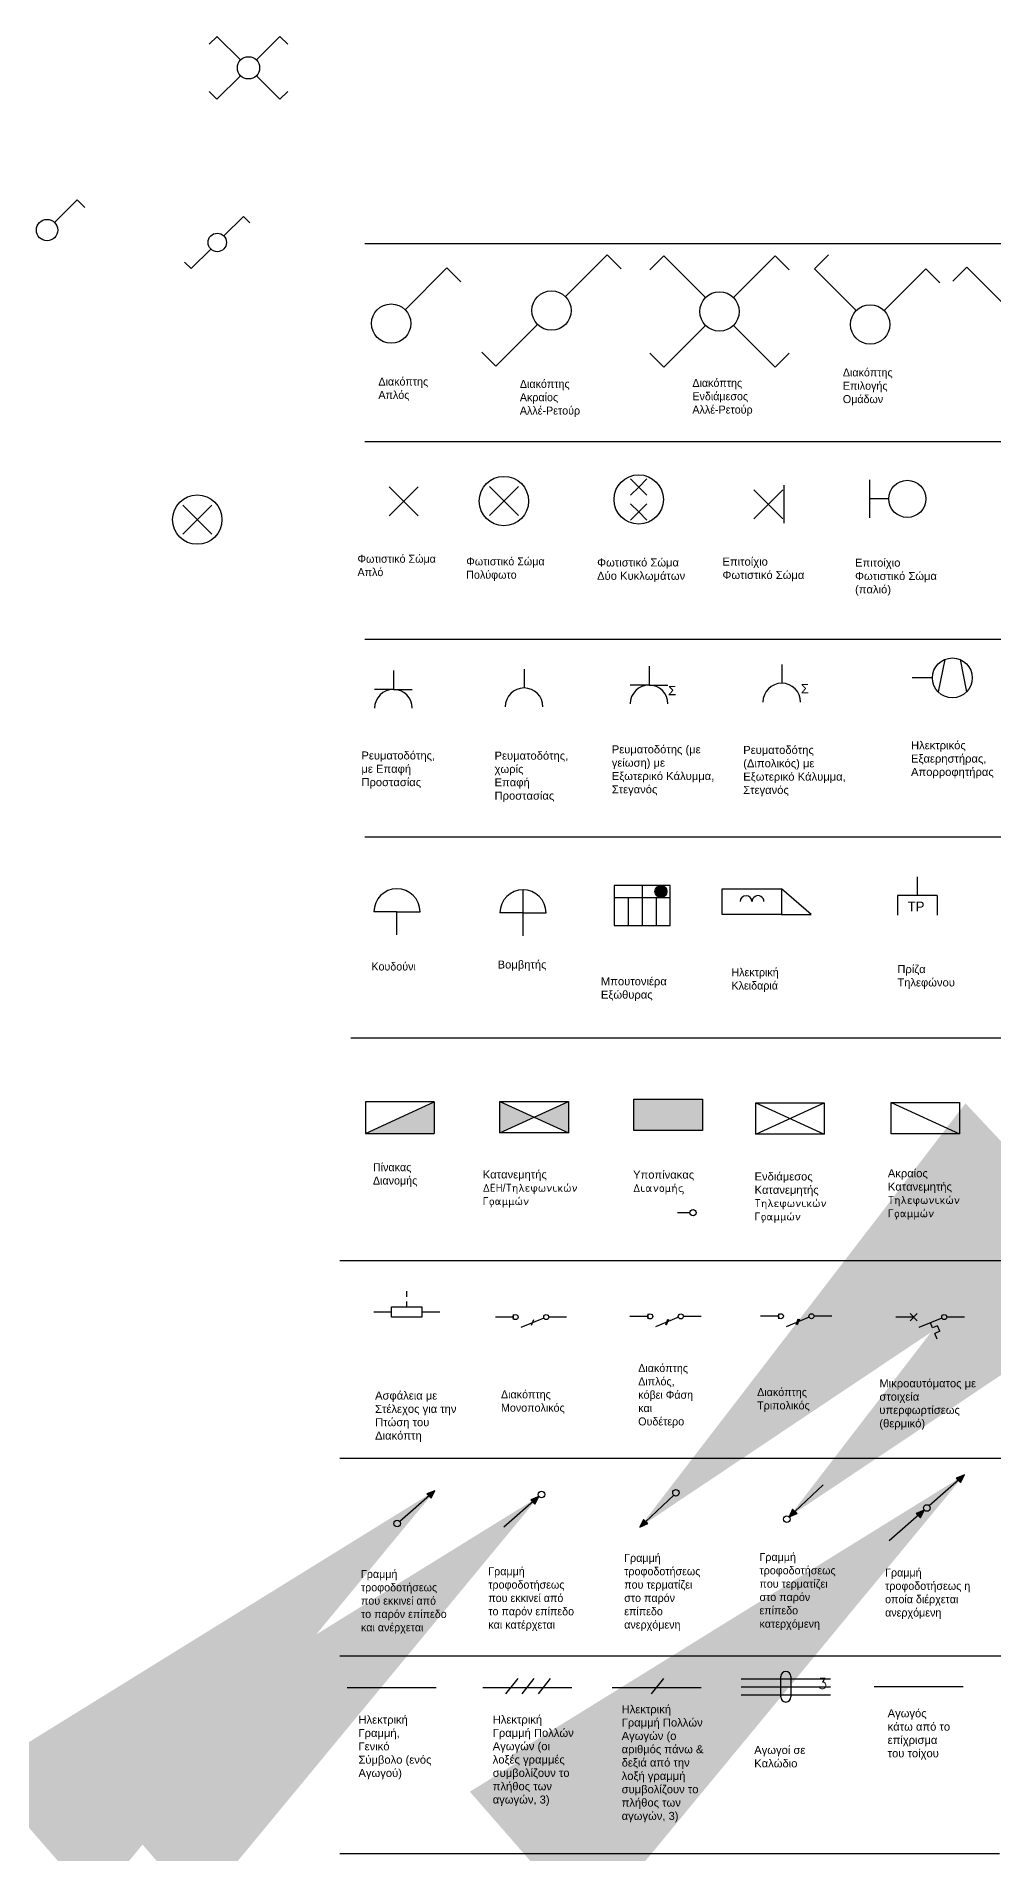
# Model space of a CAD drawing. Header units: metres. Extents: x -79.3 to -57.2, y 15.1 to 23.8.
# Drawn here: x -79.3 to -74.76, y 15.06 to 23.68 of the extents above; entities that cross this region are included whole.
import ezdxf

# ---------------------------------------------------------------- set-up
doc = ezdxf.new("R2010")
doc.units = ezdxf.units.M
doc.header["$LTSCALE"] = 0.1
doc.layers.add('Γραμμές Φωτισμού', color=5, linetype='Continuous')
doc.layers.add('συμβολα', color=254, linetype='Continuous')
doc.styles.add('Romans', font='Romans.shx')
doc.dimstyles.new('ISO-25', dxfattribs={"dimtxt": 2.5, "dimasz": 2.5, "dimexe": 1.25, "dimexo": 0.625, "dimtad": 1, "dimtxsty": 'Standard', "dimcen": 2.5, "dimadec": 0, "dimazin": 0, "dimtfac": 1, "dimtmove": 0, "dimatfit": 3, "dimfxl": 1, "dimarcsym": 0})

msp = doc.modelspace()

# ---------------------------------------------------------------- hatches: boundary and pattern name
at = {"layer": 'συμβολα'}
msp.add_hatch(color=256, dxfattribs=at).paths.add_polyline_path([(-76.3076, 19.6224, 1), (-76.3645, 19.6224, 1)])
h = msp.add_hatch(color=256, dxfattribs=at)
h.set_gradient(color1=(255, 255, 255))
h.paths.add_polyline_path([(-77.4114, 18.4759), (-77.4114, 18.6249), (-77.736, 18.4759)])
h = msp.add_hatch(color=256, dxfattribs=at)
h.paths.add_polyline_path([(-76.9367, 18.5525), (-77.0989, 18.6269), (-77.0989, 18.4781)])
h.paths.add_polyline_path([(-76.7745, 18.6269), (-76.9367, 18.5525), (-76.7745, 18.4781)])
at = {"layer": 'συμβολα', "ltscale": 0.3}
h = msp.add_hatch(color=256, dxfattribs=at)
h.dxf.hatch_style = 1
h.paths.add_polyline_path([(-76.1396, 18.4888), (-76.1396, 18.6377), (-76.464, 18.6377), (-76.464, 18.4888)])
h = msp.add_hatch(color=256, dxfattribs=at)
h.dxf.hatch_style = 1
h.paths.add_polyline_path([(-74.8988, 16.8561), (-74.9375, 16.841), (-74.9174, 16.82)])
h = msp.add_hatch(color=256, dxfattribs=at)
h.dxf.hatch_style = 1
h.paths.add_polyline_path([(-77.4069, 16.7815), (-77.4456, 16.7665), (-77.4255, 16.7455)])
h = msp.add_hatch(color=256, dxfattribs=at)
h.dxf.hatch_style = 1
h.paths.add_polyline_path([(-76.9145, 16.7537), (-76.9532, 16.7386), (-76.933, 16.7176)])
h = msp.add_hatch(color=256, dxfattribs=at)
h.dxf.hatch_style = 1
h.paths.add_polyline_path([(-76.4368, 16.609), (-76.3987, 16.6254), (-76.4196, 16.6456)])
h = msp.add_hatch(color=256, dxfattribs=at)
h.dxf.hatch_style = 1
h.paths.add_polyline_path([(-75.7295, 16.6577), (-75.6913, 16.6741), (-75.7122, 16.6943)])
h = msp.add_hatch(color=256, dxfattribs=at)
h.dxf.hatch_style = 1
h.paths.add_polyline_path([(-75.0884, 16.6893), (-75.1271, 16.6742), (-75.1069, 16.6533)])

# ---------------------------------------------------------------- linework, layer by layer
at = {"layer": 'Γραμμές Φωτισμού'}
for p, q in [((-78.4396, 23.6769), (-78.477, 23.6396)), ((-78.4397, 23.6769), (-78.3277, 23.565)), ((-78.2531, 23.565), (-78.1412, 23.6769)), ((-78.1412, 23.6769), (-78.1039, 23.6396)), ((-78.4397, 23.3784), (-78.3277, 23.4904)), ((-78.2531, 23.4904), (-78.1412, 23.3784)), ((-78.4769, 23.4158), (-78.4397, 23.3784)), ((-78.1038, 23.4157), (-78.1412, 23.3784)), ((-78.4075, 22.7305), (-78.3147, 22.8233)), ((-78.3147, 22.8233), (-78.2838, 22.7923)), ((-78.5622, 22.5758), (-78.4694, 22.6686)), ((-78.5931, 22.6068), (-78.5622, 22.5758)), ((-77.6245, 21.5405), (-77.4873, 21.4033)), ((-77.4873, 21.5405), (-77.6245, 21.4033)), ((-78.6018, 21.4541), (-78.4646, 21.317)), ((-78.4646, 21.4541), (-78.6018, 21.317))]:
    msp.add_line(p, q, dxfattribs=at)
for centre, radius in [((-78.2904, 23.5277), 0.0528), ((-78.4385, 22.6996), 0.0437), ((-78.5332, 21.3855), 0.117)]:
    msp.add_circle(centre, radius, dxfattribs=at)
at = {"layer": 'συμβολα', "color": 5}
for p, q in [((-79.2092, 22.7939), (-79.1019, 22.9011)), ((-79.1019, 22.9011), (-79.0662, 22.8654))]:
    msp.add_line(p, q, dxfattribs=at)
at = {"layer": 'συμβολα', "ltscale": 2}
for p, q in [((-77.7395, 22.694), (-77.1145, 22.694)), ((-77.1145, 22.694), (-76.4895, 22.694)), ((-76.4895, 22.694), (-75.8645, 22.694)), ((-75.8645, 22.694), (-75.2395, 22.694)), ((-75.2395, 22.694), (-74.6145, 22.694)), ((-77.7395, 21.7565), (-70.8645, 21.7565)), ((-77.7395, 20.819), (-70.8645, 20.819)), ((-77.7395, 19.8815), (-70.8645, 19.8815)), ((-77.8063, 18.9289), (-70.9313, 18.9289)), ((-77.8573, 17.8732), (-77.2323, 17.8732)), ((-77.8573, 17.8732), (-77.2323, 17.8732)), ((-77.8573, 17.8732), (-70.9823, 17.8732)), ((-77.2323, 17.8732), (-76.6073, 17.8732)), ((-76.6073, 17.8732), (-75.9823, 17.8732)), ((-75.9823, 17.8732), (-75.3573, 17.8732)), ((-75.3573, 17.8732), (-74.7323, 17.8732)), ((-77.8573, 16.9357), (-77.2323, 16.9357)), ((-77.8573, 16.9357), (-70.9823, 16.9357)), ((-77.8573, 15.9982), (-70.9823, 15.9982)), ((-77.0149, 15.8907), (-77.0723, 15.8183)), ((-76.9379, 15.8907), (-76.9953, 15.8183)), ((-76.861, 15.8907), (-76.9183, 15.8183)), ((-76.3246, 15.8913), (-76.3819, 15.8189)), ((-75.956, 15.8903), (-75.5335, 15.8903)), ((-77.8234, 15.8484), (-77.4009, 15.8484)), ((-77.1809, 15.8484), (-76.7584, 15.8484)), ((-76.5676, 15.849), (-76.145, 15.849)), ((-75.956, 15.8518), (-75.5335, 15.8518)), ((-75.956, 15.8133), (-75.5335, 15.8133)), ((-75.3264, 15.853), (-74.9039, 15.853)), ((-77.8573, 15.0607), (-77.2323, 15.0607)), ((-77.2323, 15.0607), (-76.6073, 15.0607)), ((-76.6073, 15.0607), (-75.9823, 15.0607)), ((-75.9823, 15.0607), (-75.3573, 15.0607)), ((-75.3573, 15.0607), (-74.7323, 15.0607))]:
    msp.add_line(p, q, dxfattribs=at)
at = {"layer": 'συμβολα'}
for p, q in [((-77.5484, 22.3808), (-77.3506, 22.5787)), ((-77.3506, 22.5787), (-77.2847, 22.5127)), ((-76.789, 22.4427), (-76.5911, 22.6406)), ((-76.5911, 22.6406), (-76.5252, 22.5745)), ((-76.3226, 22.6364), (-76.3887, 22.5705)), ((-76.3227, 22.6365), (-76.1248, 22.4386)), ((-75.9929, 22.4386), (-75.795, 22.6365)), ((-75.795, 22.6365), (-75.7291, 22.5704)), ((-75.5427, 22.6409), (-75.6087, 22.5751)), ((-75.6087, 22.5751), (-75.4108, 22.3772)), ((-75.2789, 22.3772), (-75.081, 22.5751)), ((-75.081, 22.5751), (-75.0152, 22.509)), ((-74.8873, 22.5826), (-74.9533, 22.5167)), ((-74.8874, 22.5827), (-74.6895, 22.3848)), ((-77.1188, 22.1129), (-76.9209, 22.3107)), ((-76.3227, 22.1088), (-76.1248, 22.3067)), ((-75.9929, 22.3067), (-75.795, 22.1088)), ((-77.1847, 22.1789), (-77.1188, 22.1129)), ((-76.3886, 22.1748), (-76.3227, 22.1088)), ((-75.729, 22.1747), (-75.795, 22.1088)), ((-77.149, 21.5422), (-77.0118, 21.405)), ((-77.0118, 21.5422), (-77.149, 21.405)), ((-76.4414, 21.54), (-76.4798, 21.5784)), ((-76.4414, 21.54), (-76.403, 21.5784)), ((-76.4414, 21.54), (-76.4798, 21.5016)), ((-76.4414, 21.4222), (-76.4798, 21.4606)), ((-76.4414, 21.54), (-76.403, 21.5016)), ((-76.4414, 21.4222), (-76.403, 21.4606)), ((-75.8954, 21.527), (-75.7582, 21.3898)), ((-75.7582, 21.527), (-75.8954, 21.3898)), ((-76.4414, 21.4222), (-76.4798, 21.3838)), ((-76.4414, 21.4222), (-76.403, 21.3838)), ((-75.7639, 20.6992), (-75.7639, 20.6097)), ((-76.9848, 20.6769), (-76.9848, 20.5875)), ((-75.05, 20.6352), (-75.1455, 20.6352)), ((-75.05, 20.6352), (-75.05, 20.6352)), ((-76.5586, 19.6509), (-76.5586, 19.4611)), ((-76.2929, 19.6509), (-76.5586, 19.6509)), ((-76.4257, 19.6509), (-76.4257, 19.4611)), ((-76.2929, 19.4611), (-76.2929, 19.6509)), ((-75.1216, 19.6922), (-75.1216, 19.6028)), ((-76.9898, 19.5212), (-76.9898, 19.6305)), ((-76.5586, 19.5939), (-76.4257, 19.5939)), ((-76.4922, 19.5939), (-76.4922, 19.4611)), ((-76.4257, 19.5939), (-76.2929, 19.5939)), ((-76.3593, 19.5939), (-76.3593, 19.4611)), ((-75.6244, 19.5136), (-75.7647, 19.6357)), ((-75.2149, 19.6028), (-75.2149, 19.5095)), ((-75.0283, 19.6028), (-75.2149, 19.6028)), ((-75.0283, 19.6028), (-75.0283, 19.5561)), ((-77.5869, 19.5259), (-77.6963, 19.5259)), ((-77.5869, 19.4165), (-77.5869, 19.5259)), ((-77.5869, 19.5259), (-77.4775, 19.5259)), ((-76.9898, 19.5212), (-77.0992, 19.5212)), ((-76.9898, 19.4118), (-76.9898, 19.5212)), ((-76.9898, 19.5212), (-76.8804, 19.5212)), ((-75.7647, 19.5136), (-75.6244, 19.5136)), ((-75.0283, 19.5561), (-75.0283, 19.5095)), ((-76.5586, 19.4611), (-76.2929, 19.4611)), ((-77.4114, 18.6249), (-77.736, 18.6249)), ((-77.736, 18.6249), (-77.736, 18.4759)), ((-77.736, 18.4759), (-77.4114, 18.6249)), ((-77.4114, 18.6249), (-77.4114, 18.4759)), ((-77.0989, 18.4781), (-76.7745, 18.6269)), ((-77.0989, 18.6269), (-76.7745, 18.4781)), ((-77.0989, 18.6269), (-76.7745, 18.6269)), ((-77.0989, 18.4781), (-77.0989, 18.6269)), ((-76.7745, 18.6269), (-76.7745, 18.4781)), ((-76.464, 18.6377), (-76.1396, 18.6377)), ((-76.464, 18.4888), (-76.464, 18.6377)), ((-76.1396, 18.6377), (-76.1396, 18.4888)), ((-75.887, 18.4717), (-75.5626, 18.6205)), ((-75.887, 18.6205), (-75.5626, 18.4717)), ((-75.887, 18.6205), (-75.5626, 18.6205)), ((-75.887, 18.4717), (-75.887, 18.6205)), ((-75.5626, 18.6205), (-75.5626, 18.4717)), ((-75.2456, 18.6226), (-74.9213, 18.4738)), ((-75.2456, 18.6226), (-74.9213, 18.6226)), ((-75.2456, 18.4738), (-75.2456, 18.6226)), ((-74.9213, 18.6226), (-74.9213, 18.4738)), ((-77.736, 18.4759), (-77.4114, 18.4759)), ((-76.7745, 18.4781), (-77.0989, 18.4781)), ((-76.1396, 18.4888), (-76.464, 18.4888)), ((-75.5626, 18.4717), (-75.887, 18.4717)), ((-74.9213, 18.4738), (-75.2456, 18.4738)), ((-76.2576, 18.0999), (-76.1987, 18.0999)), ((-77.6125, 17.6287), (-77.6965, 17.6287)), ((-77.6125, 17.6527), (-77.4685, 17.6527)), ((-77.6125, 17.6047), (-77.6125, 17.6527)), ((-77.4685, 17.6047), (-77.6125, 17.6047)), ((-77.4685, 17.6527), (-77.4685, 17.6047)), ((-77.3845, 17.6287), (-77.4685, 17.6287)), ((-77.0367, 17.6049), (-77.1207, 17.6049)), ((-77.0367, 17.6169), (-77.0367, 17.5929)), ((-76.8908, 17.6003), (-76.9997, 17.5552)), ((-76.9399, 17.5912), (-76.9506, 17.5642)), ((-76.7837, 17.6049), (-76.8677, 17.6049)), ((-76.3991, 17.6082), (-76.4831, 17.6082)), ((-76.3991, 17.6202), (-76.3991, 17.5962)), ((-76.2532, 17.6036), (-76.3621, 17.5585)), ((-76.3045, 17.5936), (-76.3152, 17.5666)), ((-76.3008, 17.5936), (-76.3115, 17.5666)), ((-76.1461, 17.6082), (-76.2301, 17.6082)), ((-75.7799, 17.6089), (-75.8639, 17.6089)), ((-75.7799, 17.6208), (-75.7799, 17.5968)), ((-75.634, 17.6043), (-75.7429, 17.5591)), ((-75.6869, 17.5952), (-75.6975, 17.5682)), ((-75.6831, 17.5952), (-75.6938, 17.5682)), ((-75.6794, 17.5952), (-75.6901, 17.5682)), ((-75.6885, 17.5817), (-75.6885, 17.5817)), ((-75.5269, 17.6089), (-75.6109, 17.6089)), ((-75.139, 17.6046), (-75.223, 17.6046)), ((-75.122, 17.6216), (-75.156, 17.5876)), ((-75.122, 17.5876), (-75.156, 17.6216)), ((-75.0051, 17.6), (-75.114, 17.5549)), ((-75.0494, 17.553), (-75.0596, 17.5774)), ((-74.898, 17.6046), (-74.982, 17.6046)), ((-75.7083, 17.55), (-75.7083, 17.55)), ((-75.0254, 17.563), (-75.0494, 17.553)), ((-75.0147, 17.5374), (-75.0388, 17.5274)), ((-75.0277, 17.5005), (-75.0388, 17.5274)), ((-75.0147, 17.5374), (-75.0254, 17.563)), ((-75.7689, 15.8036), (-75.7689, 15.9001)), ((-75.7206, 15.9001), (-75.7206, 15.8036))]:
    msp.add_line(p, q, dxfattribs=at)
at = {"layer": 'συμβολα', "ltscale": 0.3}
for p, q in [((-75.7535, 21.5482), (-75.7535, 21.3686)), ((-75.3475, 21.5737), (-75.3475, 21.394)), ((-75.2585, 21.4839), (-75.3475, 21.4839)), ((-77.5405, 17.7014), (-77.5405, 17.7271)), ((-77.5405, 17.6527), (-77.5405, 17.6784)), ((-74.8988, 16.8561), (-74.9375, 16.841)), ((-74.9375, 16.841), (-74.9174, 16.82)), ((-74.9174, 16.82), (-74.8988, 16.8561)), ((-77.4069, 16.7815), (-77.4456, 16.7665)), ((-77.4456, 16.7665), (-77.4255, 16.7455)), ((-77.4255, 16.7455), (-77.4069, 16.7815)), ((-76.9145, 16.7537), (-76.9532, 16.7386)), ((-76.9532, 16.7386), (-76.933, 16.7176)), ((-76.933, 16.7176), (-76.9145, 16.7537)), ((-76.4196, 16.6456), (-76.4368, 16.609)), ((-76.3987, 16.6254), (-76.4196, 16.6456)), ((-75.7122, 16.6943), (-75.7295, 16.6577)), ((-75.7295, 16.6577), (-75.6913, 16.6741)), ((-75.6913, 16.6741), (-75.7122, 16.6943)), ((-75.0884, 16.6893), (-75.1271, 16.6742)), ((-75.1271, 16.6742), (-75.1069, 16.6533)), ((-75.1069, 16.6533), (-75.0884, 16.6893)), ((-76.4368, 16.609), (-76.3987, 16.6254))]:
    msp.add_line(p, q, dxfattribs=at)
at = {"layer": 'συμβολα', "color": 3}
for p, q in [((-76.3927, 20.6909), (-76.3927, 20.6014)), ((-77.6038, 20.6702), (-77.6038, 20.5808)), ((-76.3927, 20.6014), (-76.4821, 20.6014)), ((-76.3927, 20.6014), (-76.3032, 20.6014)), ((-77.6038, 20.5808), (-77.6932, 20.5808)), ((-77.6038, 20.5808), (-77.5144, 20.5808))]:
    msp.add_line(p, q, dxfattribs=at)
at = {"layer": 'συμβολα', "ltscale": 0.1}
for p, q in [((-74.9916, 20.7225), (-75.0223, 20.5684)), ((-74.9193, 20.7225), (-74.8886, 20.5684))]:
    msp.add_line(p, q, dxfattribs=at)
at = {"layer": 'συμβολα'}
msp.add_lwpolyline([(-76.0454, 19.6357), (-75.7647, 19.6357), (-75.7647, 19.5136), (-76.0454, 19.5136)], close=True, dxfattribs=at)
at = {"layer": 'συμβολα', "color": 5}
msp.add_circle((-79.2449, 22.7582), 0.0506, dxfattribs=at)
at = {"layer": 'συμβολα'}
for centre, radius in [((-77.6144, 22.3149), 0.0933), ((-76.8549, 22.3767), 0.0933), ((-76.0588, 22.3726), 0.0933), ((-75.3449, 22.3112), 0.0933), ((-77.0804, 21.4736), 0.117), ((-76.4414, 21.4811), 0.117), ((-74.9555, 20.6352), 0.0945), ((-76.3361, 19.6224), 0.0285), ((-76.184, 18.0999), 0.0147), ((-77.0247, 17.6049), 0.012), ((-76.8797, 17.6049), 0.012), ((-76.3871, 17.6082), 0.012), ((-76.2421, 17.6082), 0.012), ((-75.7679, 17.6089), 0.012), ((-75.6229, 17.6089), 0.012), ((-74.994, 17.6046), 0.012), ((-76.9021, 16.7631), 0.0156), ((-76.2651, 16.772), 0.0156), ((-77.5857, 16.6261), 0.0156), ((-75.7403, 16.6464), 0.0156), ((-75.0766, 16.6996), 0.0156)]:
    msp.add_circle(centre, radius, dxfattribs=at)
at = {"layer": 'συμβολα', "ltscale": 0.3}
msp.add_circle((-75.1689, 21.4839), 0.088, dxfattribs=at)
at = {"layer": 'συμβολα', "color": 3}
for centre in [(-76.3927, 20.512), (-77.6038, 20.4913)]:
    msp.add_arc(centre, 0.0894, 0, 180, dxfattribs=at)
at = {"layer": 'συμβολα'}
for centre, radius, start, end in [((-75.7639, 20.5203), 0.0894, 0, 180), ((-76.9848, 20.498), 0.0894, 0, 180), ((-77.5869, 19.5259), 0.1094, 0, 180), ((-76.9898, 19.5212), 0.1094, 0, 180), ((-75.9331, 19.5747), 0.028, 0, 180), ((-75.8765, 19.575), 0.028, 359.32399, 180.67601), ((-75.7448, 15.9001), 0.0241, 0, 180), ((-75.7448, 15.8036), 0.0241, 180, 0)]:
    msp.add_arc(centre, radius, start, end, dxfattribs=at)

# ---------------------------------------------------------------- texts
msp.add_text('TP', height=0.04665, dxfattribs=at).set_placement((-75.1673, 19.5277))
at = {"layer": 'συμβολα', "attachment_point": 1}
for s, insert, char_height, width in [('Διακόπτης\\PΑπλός', (-77.6749, 22.0592), 0.03794, 0.284863), ('Διακόπτης\\PΕπιλογής\\PΟμάδων', (-75.4744, 22.1025), 0.03794, 0.284863), ('Διακόπτης\\PΑκραίος\\PΑλλέ-Ρετούρ', (-77.0047, 22.0482), 0.037944, 0.346616), ('Διακόπτης Ενδιάμεσος Αλλέ-Ρετούρ', (-76.1873, 22.0528), 0.037944, 0.223256), ('Φωτιστικό Σώμα\\PΑπλό', (-77.774, 21.2191), 0.037944, 0.402866), ('Φωτιστικό Σώμα\\PΠολύφωτο', (-77.2587, 21.2066), 0.037944, 0.402866), ('{\\fArial|b0|i0|c161|p34;Φωτιστικό Σώμα\\PΔύο Κυκλωμάτων}', (-76.6386, 21.2014), 0.037944, 0.423948), ('{\\fArial|b0|i0|c161|p34;Επιτοίχιο Φωτιστικό Σώμα}', (-76.0448, 21.2056), 0.037944, 0.402866), ('{\\fArial|b0|i0|c161|p34;Επιτοίχιο Φωτιστικό Σώμα\\P(παλιό)}', (-75.4165, 21.2006), 0.037944, 0.423948), ('{\\fArial|b0|i0|c161|p34;Σ}', (-75.6734, 20.6057), 0.044194, 0.060496), ('{\\fArial|b0|i0|c161|p34;Ηλεκτρικός\\fArial|b0|i0|c0|p34; \\fArial|b0|i0|c161|p34;Εξαερηστήρας, \\PΑπορροφητήρας}', (-75.1513, 20.3349), 0.037944, 0.410829), ('{\\fArial|b0|i0|c161|p34;Ρευματοδότης\\fArial|b0|i0|c0|p34;, \\fArial|b0|i0|c161|p34;χωρίς Επαφή Προστασίας}', (-77.1245, 20.2856), 0.0379437, 0.310372), ('{\\fArial|b0|i0|c161|p34;Ρευματοδότης (με γείωση) με Εξωτερικό Κάλυμμα, Στεγανός}', (-76.5692, 20.3155), 0.037944, 0.496012), ('{\\fArial|b0|i0|c161|p34;Ρευματοδότης (Διπολικός) με Εξωτερικό Κάλυμμα, Στεγανός}', (-75.9464, 20.3127), 0.037944, 0.496012), ('Κουδούνι', (-77.7082, 19.2859), 0.03794, 0.223256), ('{\\fArial|b0|i0|c161|p34;Βομβητής}', (-77.1099, 19.2952), 0.037944, 0.223256), ('{\\fArial|b0|i0|c161|p34;Μπουτονιέρα\\PΕξώθυρας}', (-76.6208, 19.2157), 0.037944, 0.321717), ('Ηλεκτρική\\PΚλειδαριά', (-76.002, 19.2588), 0.03794, 0.237279), ('{\\fArial|b0|i0|c161|p34;Πρίζα\\PΤηλεφώνου\\fArial|b0|i0|c0|p34; }', (-75.2162, 19.2735), 0.037944, 0.281414), ('Πίνακας\\PΔιανομής', (-77.7007, 18.3344), 0.03794, 0.249006), ('{\\fArial|b0|i0|c161|p34;Κατανεμητής\\P\\fISOCPEUR|b0|i0|c161|p34;ΔΕΗ}/{\\fISOCPEUR|b0|i0|c161|p34;Τηλεφωνικών Γραμμών}', (-77.1806, 18.2999), 0.037944, 0.314243), ('{\\fArial|b0|i0|c161|p34;Υποπίνακας\\P\\fISOCPEUR|b0|i0|c161|p34;Διανομής}', (-76.4683, 18.299), 0.037944, 0.303346), ('{\\fArial|b0|i0|c161|p34;Ενδιάμεσος Κατανεμητής\\P\\fISOCPEUR|b0|i0|c161|p34;Τηλεφωνικών Γραμμών}', (-75.8928, 18.2904), 0.037944, 0.314243), ('{\\fArial|b0|i0|c161|p34;Ακραίος Κατανεμητής\\P\\fISOCPEUR|b0|i0|c161|p34;Τηλεφωνικών Γραμμών}', (-75.2612, 18.3055), 0.037944, 0.314243), ('Διακόπτης\\PΔιπλός, κόβει Φάση και Ουδέτερο', (-76.444, 17.382), 0.037944, 0.296815), ('{\\fArial|b0|i0|c161|p34;Ασφάλεια\\fArial|b0|i0|c0|p34; \\fArial|b0|i0|c161|p34;με Στέλεχος για την Πτώση του Διακόπτη}', (-77.6906, 17.2517), 0.0379437, 0.39423), ('Διακόπτης\\PΜονοπολικός', (-77.0941, 17.2572), 0.037944, 0.334664), ('Διακόπτης\\PΤριπολικός', (-75.8804, 17.2681), 0.03794, 0.296815), ('{\\fArial|b0|i0|c161|p34;Μικροαυτόματος με\\Pστοιχεία υπερφωρτίσεως\\fArial|b0|i0|c0|p34; (\\fArial|b0|i0|c161|p34;θερμικό)}', (-75.3013, 17.3098), 0.037944, 0.529039), ('Γραμμή\\Pτροφοδοτήσεως\\Pπου τερματίζει\\Pστο παρόν\\Pεπίπεδο\\Pανερχόμενη', (-76.5102, 16.4819), 0.037944, 0.394143), ('Γραμμή\\Pτροφοδοτήσεως\\Pπου τερματίζει\\Pστο παρόν\\Pεπίπεδο\\Pκατερχόμενη', (-75.8695, 16.4861), 0.037944, 0.394143), ('Γραμμή\\Pτροφοδοτήσεως\\Pπου εκκινεί από\\Pτο παρόν επίπεδο\\Pκαι ανέρχεται', (-77.7576, 16.4057), 0.037944, 0.4423), ('Γραμμή\\Pτροφοδοτήσεως\\Pπου εκκινεί από\\Pτο παρόν επίπεδο\\Pκαι κατέρχεται', (-77.1543, 16.4185), 0.037944, 0.4423), ('Γραμμή\\Pτροφοδοτήσεως η\\Pοποία διέρχεται\\Pανερχόμενη', (-75.2742, 16.4126), 0.037944, 0.437408), ('{\\fArial|b0|i0|c161|p34;Ηλεκτρική Γραμμή\\fArial|b0|i0|c0|p34; \\fArial|b0|i0|c161|p34;Πολλών Αγωγών (ο αριθμός πάνω & δεξιά από την λοξή γραμμή συμβολίζουν το πλήθος των αγωγών, 3)}', (-76.5224, 15.7646), 0.0379437, 0.394192), ('{\\fArial|b0|i0|c161|p34;Ηλεκτρική Γραμμή, Γενικό Σύμβολο (ενός Αγωγού)}', (-77.7693, 15.7151), 0.037944, 0.354974), ('{\\fArial|b0|i0|c161|p34;Ηλεκτρική Γραμμή\\fArial|b0|i0|c0|p34; \\fArial|b0|i0|c161|p34;Πολλών Αγωγών (οι λοξές γραμμές συμβολίζουν το πλήθος των αγωγών, 3)}', (-77.1332, 15.7157), 0.0379437, 0.394192), ('{\\fArial|b0|i0|c0|p34;Αγωγός κάτω από το επίχρισμα του τοίχου}', (-75.2622, 15.7453), 0.037944, 0.303346), ('{\\fArial|b0|i0|c161|p34;Αγωγοί σε Καλώδιο}', (-75.8943, 15.5711), 0.037944, 0.354974)]:
    msp.add_mtext(s, dxfattribs=dict(at, insert=insert, char_height=char_height, width=width))
at = {"layer": 'συμβολα', "color": 3, "attachment_point": 1}
for s, insert, char_height, width in [('{\\fArial|b0|i0|c161|p34;Σ}', (-76.3022, 20.5974), 0.044194, 0.060496), ('{\\fArial|b0|i0|c161|p34;Ρευματοδότης, με Επαφή Προστασίας}', (-77.7554, 20.2864), 0.037944, 0.30446)]:
    msp.add_mtext(s, dxfattribs=dict(at, insert=insert, char_height=char_height, width=width))
at = {"layer": 'συμβολα', "ltscale": 0.3, "insert": (-75.592, 15.8923), "char_height": 0.05, "attachment_point": 1, "style": 'Romans'}
msp.add_mtext_dynamic_manual_height_columns('3', width=0.085102, gutter_width=0.5, heights=[0], dxfattribs=at)

# ---------------------------------------------------------------- leaders
at = {"layer": 'συμβολα'}
for points in [[(-75.7295, 16.6577), (-75.568, 16.8089)], [(-74.8988, 16.8561), (-75.0655, 16.7106)], [(-77.4069, 16.7815), (-77.5736, 16.636)], [(-76.9145, 16.7537), (-77.0812, 16.6082)], [(-76.4368, 16.609), (-76.2754, 16.7602)], [(-75.0884, 16.6893), (-75.255, 16.5438)]]:
    msp.add_leader(points, dimstyle='ISO-25', dxfattribs=at)

doc.saveas('drawing.dxf')
